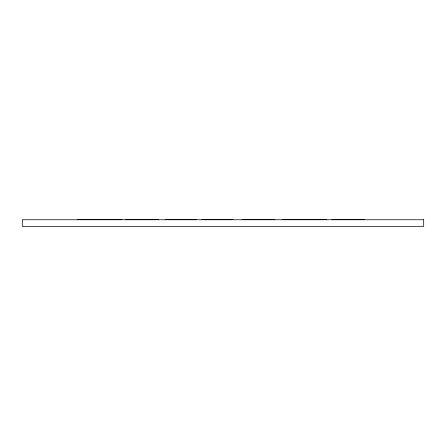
<?xml version="1.0" encoding="UTF-8"?>
<svg xmlns="http://www.w3.org/2000/svg" width="446" height="446" viewBox="0 0 446 446"><rect width="100%" height="100%" fill="white"/><g stroke="black" fill="none" stroke-linecap="round" stroke-linejoin="round"><path stroke-width="0.67" d="M77.671 219.555L122.087 219.555M125.432 219.555L158.419 219.555M165.544 219.555L196.625 219.555M201.86 219.555L232.946 219.555M242.027 219.555L274.948 219.555M282.112 219.555L326.6 219.555M331.83 219.555L364.817 219.555M423.7 219.755L22.3 219.755L22.3 226.445L423.7 226.445L423.7 219.755"/></g></svg>
